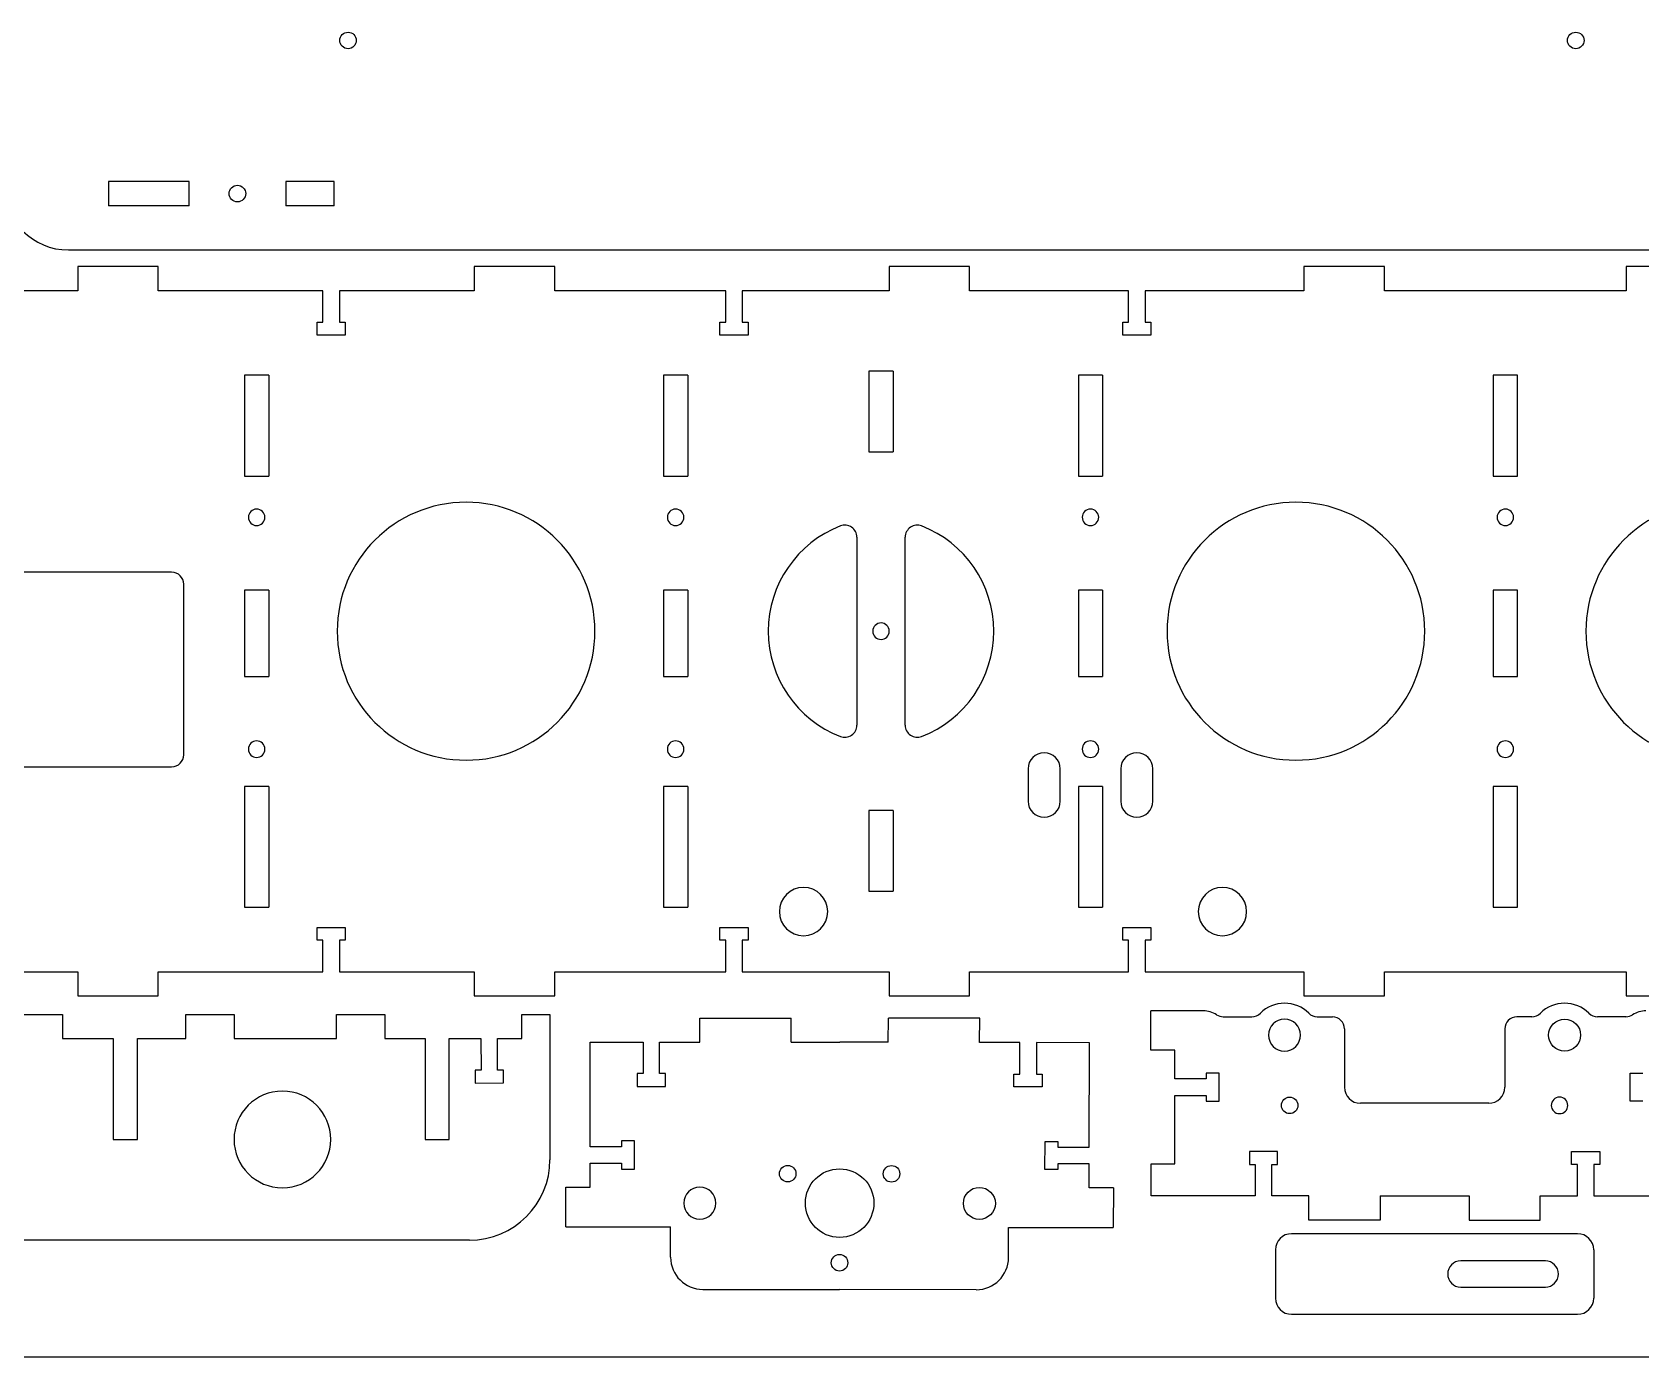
# Model space of a CAD drawing. Header units: millimetres. Extents: x -1447 to 1338, y -755 to 956.
# Drawn here: x -954.4 to -555.1, y 193.9 to 522.6 of the extents above; entities that cross this region are included whole.
import ezdxf

# ---------------------------------------------------------------- set-up
doc = ezdxf.new("R2010")
doc.units = ezdxf.units.MM
doc.layers.get('0').update_dxf_attribs({"lineweight": 70})

msp = doc.modelspace()

# ---------------------------------------------------------------- linework, layer by layer
at = {"color": 7, "lineweight": -3}
for p, q in [((-935.48, 485.58), (-935.48, 479.58)), ((-915.48, 485.58), (-935.48, 485.58)), ((-915.48, 479.58), (-915.48, 485.58)), ((-879.48, 485.58), (-891.48, 485.58)), ((-891.48, 485.58), (-891.48, 479.58)), ((-879.48, 479.58), (-879.48, 485.58)), ((-915.48, 479.58), (-935.48, 479.58)), ((-879.48, 479.58), (-891.48, 479.58)), ((-945.42, 468.58), (-197, 468.58)), ((-943.12, 464.48), (-943.12, 458.48)), ((-923.12, 464.48), (-943.12, 464.48)), ((-923.12, 458.48), (-923.12, 464.48)), ((-844.71, 464.48), (-844.71, 458.48)), ((-824.71, 464.48), (-844.71, 464.48)), ((-824.71, 458.48), (-824.71, 464.48)), ((-741.69, 464.48), (-741.69, 458.48)), ((-721.69, 464.48), (-741.69, 464.48)), ((-721.69, 458.48), (-721.69, 464.48)), ((-638.69, 464.48), (-638.69, 458.48)), ((-618.69, 464.48), (-638.69, 464.48)), ((-618.69, 458.48), (-618.69, 464.48)), ((-558.69, 464.48), (-558.69, 458.48)), ((-538.69, 464.48), (-558.69, 464.48)), ((-943.12, 458.48), (-968.14, 458.48)), ((-882.24, 458.48), (-923.12, 458.48)), ((-882.24, 450.68), (-882.24, 458.48)), ((-878.14, 458.48), (-878.14, 450.68)), ((-844.71, 458.48), (-878.14, 458.48)), ((-782.24, 458.48), (-824.71, 458.48)), ((-782.24, 450.68), (-782.24, 458.48)), ((-778.14, 458.48), (-778.14, 450.68)), ((-741.69, 458.48), (-778.14, 458.48)), ((-682.24, 458.48), (-721.69, 458.48)), ((-682.24, 450.68), (-682.24, 458.48)), ((-678.14, 458.48), (-678.14, 450.68)), ((-638.69, 458.48), (-678.14, 458.48)), ((-558.69, 458.48), (-618.69, 458.48)), ((-883.69, 450.68), (-882.24, 450.68)), ((-883.69, 447.48), (-883.69, 450.68)), ((-876.69, 447.48), (-883.69, 447.48)), ((-878.14, 450.68), (-876.69, 450.68)), ((-876.69, 450.68), (-876.69, 447.48)), ((-783.69, 450.68), (-782.24, 450.68)), ((-783.69, 447.48), (-783.69, 450.68)), ((-776.69, 447.48), (-783.69, 447.48)), ((-778.14, 450.68), (-776.69, 450.68)), ((-776.69, 450.68), (-776.69, 447.48)), ((-683.69, 450.68), (-682.24, 450.68)), ((-683.69, 447.48), (-683.69, 450.68)), ((-676.69, 447.48), (-683.69, 447.48)), ((-678.14, 450.68), (-676.69, 450.68)), ((-676.69, 450.68), (-676.69, 447.48)), ((-895.71, 437.48), (-901.71, 437.48)), ((-901.71, 437.48), (-901.71, 412.48)), ((-895.71, 437.48), (-895.71, 412.48)), ((-791.69, 437.48), (-797.69, 437.48)), ((-797.69, 437.48), (-797.69, 412.48)), ((-791.69, 437.48), (-791.69, 412.48)), ((-740.69, 438.48), (-746.69, 438.48)), ((-746.69, 438.48), (-746.69, 418.48)), ((-740.69, 438.48), (-740.69, 418.48)), ((-688.69, 437.48), (-694.69, 437.48)), ((-694.69, 437.48), (-694.69, 412.48)), ((-688.69, 437.48), (-688.69, 412.48)), ((-585.69, 437.48), (-591.69, 437.48)), ((-591.69, 437.48), (-591.69, 412.48)), ((-585.69, 412.48), (-585.69, 437.48)), ((-746.69, 418.48), (-740.69, 418.48)), ((-901.71, 412.48), (-895.71, 412.48)), ((-797.69, 412.48), (-791.69, 412.48)), ((-694.69, 412.48), (-688.69, 412.48)), ((-591.69, 412.48), (-585.69, 412.48)), ((-749.69, 397.3), (-749.69, 350.66)), ((-737.69, 350.66), (-737.69, 397.3)), ((-919.82, 388.64), (-962.12, 388.64)), ((-916.82, 343.34), (-916.82, 385.64)), ((-895.71, 384.2), (-901.71, 384.2)), ((-901.71, 384.2), (-901.71, 362.76)), ((-895.71, 384.2), (-895.71, 362.76)), ((-791.69, 384.2), (-797.69, 384.2)), ((-797.69, 384.2), (-797.69, 362.76)), ((-791.69, 384.2), (-791.69, 362.76)), ((-688.69, 384.2), (-694.69, 384.2)), ((-694.69, 384.2), (-694.69, 362.76)), ((-688.69, 384.2), (-688.69, 362.76)), ((-591.69, 384.2), (-591.69, 362.76)), ((-585.69, 384.2), (-591.69, 384.2)), ((-585.69, 362.76), (-585.69, 384.2)), ((-901.71, 362.76), (-895.71, 362.76)), ((-797.69, 362.76), (-791.69, 362.76)), ((-694.69, 362.76), (-688.69, 362.76)), ((-591.69, 362.76), (-585.69, 362.76)), ((-962.12, 340.34), (-919.82, 340.34)), ((-707.19, 339.82), (-707.19, 331.82)), ((-699.19, 331.82), (-699.19, 339.82)), ((-684.19, 339.82), (-684.19, 331.82)), ((-676.19, 331.82), (-676.19, 339.82)), ((-895.71, 335.48), (-901.71, 335.48)), ((-901.71, 335.48), (-901.71, 305.48)), ((-895.71, 335.48), (-895.71, 305.48)), ((-791.69, 335.48), (-797.69, 335.48)), ((-797.69, 335.48), (-797.69, 305.48)), ((-791.69, 335.48), (-791.69, 305.48)), ((-688.69, 335.48), (-694.69, 335.48)), ((-694.69, 335.48), (-694.69, 305.48)), ((-688.69, 335.48), (-688.69, 305.48)), ((-591.69, 335.48), (-591.69, 305.48)), ((-585.69, 335.48), (-591.69, 335.48)), ((-585.69, 305.48), (-585.69, 335.48)), ((-746.69, 329.48), (-746.69, 309.48)), ((-740.69, 329.48), (-746.69, 329.48)), ((-740.69, 329.48), (-740.69, 309.48)), ((-746.69, 309.48), (-740.69, 309.48)), ((-901.71, 305.48), (-895.71, 305.48)), ((-797.69, 305.48), (-791.69, 305.48)), ((-694.69, 305.48), (-688.69, 305.48)), ((-591.69, 305.48), (-585.69, 305.48)), ((-883.69, 300.48), (-876.69, 300.48)), ((-883.69, 297.28), (-883.69, 300.48)), ((-876.69, 300.48), (-876.69, 297.28)), ((-783.69, 300.48), (-776.69, 300.48)), ((-783.69, 297.28), (-783.69, 300.48)), ((-776.69, 300.48), (-776.69, 297.28)), ((-683.69, 300.48), (-676.69, 300.48)), ((-683.69, 297.28), (-683.69, 300.48)), ((-676.69, 300.48), (-676.69, 297.28)), ((-882.24, 297.28), (-883.69, 297.28)), ((-882.24, 289.48), (-882.24, 297.28)), ((-878.14, 297.28), (-878.14, 289.48)), ((-876.69, 297.28), (-878.14, 297.28)), ((-782.24, 297.28), (-783.69, 297.28)), ((-782.24, 289.48), (-782.24, 297.28)), ((-778.14, 297.28), (-778.14, 289.48)), ((-776.69, 297.28), (-778.14, 297.28)), ((-682.24, 297.28), (-683.69, 297.28)), ((-682.24, 289.48), (-682.24, 297.28)), ((-678.14, 297.28), (-678.14, 289.48)), ((-676.69, 297.28), (-678.14, 297.28)), ((-968.14, 289.48), (-943.12, 289.48)), ((-943.12, 289.48), (-943.12, 283.48)), ((-923.12, 289.48), (-882.24, 289.48)), ((-923.12, 283.48), (-923.12, 289.48)), ((-878.14, 289.48), (-844.71, 289.48)), ((-844.71, 289.48), (-844.71, 283.48)), ((-824.71, 289.48), (-782.24, 289.48)), ((-824.71, 283.48), (-824.71, 289.48)), ((-778.14, 289.48), (-741.69, 289.48)), ((-741.69, 289.48), (-741.69, 283.48)), ((-721.69, 289.48), (-682.24, 289.48)), ((-721.69, 283.48), (-721.69, 289.48)), ((-678.14, 289.48), (-638.69, 289.48)), ((-638.69, 289.48), (-638.69, 283.48)), ((-618.69, 283.48), (-618.69, 289.48)), ((-618.69, 289.48), (-558.69, 289.48)), ((-558.69, 289.48), (-558.69, 283.48)), ((-943.12, 283.48), (-923.12, 283.48)), ((-844.71, 283.48), (-824.71, 283.48)), ((-741.69, 283.48), (-721.69, 283.48)), ((-663.69, 279.79), (-676.74, 279.79)), ((-676.74, 270.02), (-676.74, 279.79)), ((-638.69, 283.48), (-618.69, 283.48)), ((-558.69, 283.48), (-538.69, 283.48)), ((-958.88, 278.87), (-946.88, 278.87)), ((-946.88, 278.87), (-946.88, 272.87)), ((-916.31, 278.87), (-904.31, 278.87)), ((-916.31, 272.87), (-916.31, 278.87)), ((-904.31, 278.87), (-904.31, 272.87)), ((-878.88, 278.87), (-866.88, 278.87)), ((-878.88, 272.87), (-878.88, 278.87)), ((-866.88, 278.87), (-866.88, 272.87)), ((-832.88, 278.87), (-825.88, 278.87)), ((-832.88, 272.87), (-832.88, 278.87)), ((-825.88, 278.87), (-825.88, 242.84)), ((-788.65, 277.99), (-765.98, 277.99)), ((-788.65, 271.99), (-788.65, 277.99)), ((-765.98, 271.99), (-765.98, 277.99)), ((-741.88, 271.97), (-741.87, 277.97)), ((-719.2, 277.92), (-741.87, 277.97)), ((-719.21, 271.92), (-719.2, 277.92)), ((-658.74, 278.31), (-654.23, 278.31)), ((-654.23, 278.31), (-651.64, 278.31)), ((-635.37, 278.29), (-631.64, 278.29)), ((-582.11, 278.29), (-585.84, 278.29)), ((-563.25, 278.31), (-565.84, 278.31)), ((-558.73, 278.31), (-563.25, 278.31)), ((-946.88, 272.87), (-934.31, 272.87)), ((-934.31, 272.87), (-934.31, 247.86)), ((-928.31, 272.87), (-916.31, 272.87)), ((-928.31, 247.86), (-928.31, 272.87)), ((-904.31, 272.87), (-878.88, 272.87)), ((-866.88, 272.87), (-856.88, 272.87)), ((-856.88, 272.87), (-856.88, 247.86)), ((-850.88, 272.87), (-843.07, 272.87)), ((-850.88, 247.86), (-850.88, 272.87)), ((-843.07, 272.87), (-842.99, 265.07)), ((-838.88, 272.87), (-832.88, 272.87)), ((-838.88, 265.07), (-838.88, 272.87)), ((-815.93, 271.99), (-802.75, 271.99)), ((-815.93, 246.04), (-815.93, 271.99)), ((-802.75, 271.99), (-802.75, 264.19)), ((-798.65, 271.99), (-788.65, 271.99)), ((-798.65, 264.19), (-798.65, 271.99)), ((-765.98, 271.99), (-753.93, 271.99)), ((-741.88, 271.97), (-753.93, 271.99)), ((-709.21, 271.9), (-719.21, 271.92)), ((-709.23, 264.1), (-709.21, 271.9)), ((-705.11, 271.89), (-705.13, 264.09)), ((-691.93, 271.86), (-705.11, 271.89)), ((-691.99, 245.91), (-691.93, 271.86)), ((-628.64, 275.29), (-628.64, 260.83)), ((-588.83, 275.29), (-588.83, 260.83)), ((-670.74, 270.02), (-676.74, 270.02)), ((-670.74, 262.88), (-670.74, 270.02)), ((-842.99, 265.07), (-844.44, 265.06)), ((-844.44, 265.06), (-844.43, 261.86)), ((-837.43, 265.07), (-838.88, 265.07)), ((-837.43, 261.87), (-837.43, 265.07)), ((-804.2, 264.19), (-804.2, 260.99)), ((-802.75, 264.19), (-804.2, 264.19)), ((-797.2, 264.19), (-798.65, 264.19)), ((-797.2, 260.99), (-797.2, 264.19)), ((-710.68, 264.1), (-709.23, 264.1)), ((-710.68, 260.9), (-710.68, 264.1)), ((-705.13, 264.09), (-703.68, 264.08)), ((-703.68, 264.08), (-703.68, 260.88)), ((-662.94, 264.33), (-662.94, 262.88)), ((-659.74, 264.33), (-662.94, 264.33)), ((-659.74, 257.33), (-659.74, 264.33)), ((-557.74, 257.33), (-557.74, 264.33)), ((-557.74, 264.33), (-554.54, 264.33)), ((-844.43, 261.86), (-837.43, 261.87)), ((-804.2, 260.99), (-797.2, 260.99)), ((-703.68, 260.88), (-710.68, 260.9)), ((-662.94, 262.88), (-670.74, 262.88)), ((-670.74, 258.78), (-662.94, 258.78)), ((-670.74, 241.83), (-670.74, 258.78)), ((-662.94, 258.78), (-662.94, 257.33)), ((-662.94, 257.33), (-659.74, 257.33)), ((-592.83, 256.83), (-624.64, 256.83)), ((-554.54, 257.33), (-557.74, 257.33)), ((-934.31, 247.86), (-928.31, 247.86)), ((-856.88, 247.86), (-850.88, 247.86)), ((-808.13, 246.04), (-815.93, 246.04)), ((-808.13, 247.49), (-808.13, 246.04)), ((-804.93, 247.49), (-808.13, 247.49)), ((-804.93, 240.49), (-804.93, 247.49)), ((-703, 240.38), (-702.98, 247.38)), ((-702.98, 247.38), (-699.78, 247.38)), ((-699.78, 247.38), (-699.79, 245.93)), ((-699.79, 245.93), (-691.99, 245.91)), ((-652.24, 244.83), (-652.24, 241.63)), ((-645.24, 244.83), (-652.24, 244.83)), ((-645.24, 241.63), (-645.24, 244.83)), ((-572.24, 241.63), (-572.24, 244.83)), ((-572.24, 244.83), (-565.24, 244.83)), ((-565.24, 244.83), (-565.24, 241.63)), ((-815.93, 241.94), (-808.13, 241.94)), ((-815.93, 236.03), (-815.93, 241.94)), ((-808.13, 241.94), (-808.13, 240.49)), ((-808.13, 240.49), (-804.93, 240.49)), ((-699.8, 240.38), (-703, 240.38)), ((-699.79, 241.83), (-699.8, 240.38)), ((-691.99, 241.81), (-699.79, 241.83)), ((-692.01, 235.89), (-691.99, 241.81)), ((-676.64, 241.83), (-670.74, 241.83)), ((-676.64, 233.83), (-676.64, 241.83)), ((-652.24, 241.63), (-650.79, 241.63)), ((-650.79, 241.63), (-650.79, 233.83)), ((-646.69, 241.63), (-645.24, 241.63)), ((-646.69, 233.83), (-646.69, 241.63)), ((-570.79, 241.63), (-572.24, 241.63)), ((-570.79, 233.83), (-570.79, 241.63)), ((-566.69, 241.63), (-566.69, 233.83)), ((-565.24, 241.63), (-566.69, 241.63)), ((-821.92, 226.14), (-821.92, 236.03)), ((-821.92, 236.03), (-815.93, 236.03)), ((-686.01, 235.88), (-692.01, 235.89)), ((-686.01, 235.88), (-686.04, 226)), ((-650.79, 233.83), (-676.64, 233.83)), ((-637.46, 233.83), (-646.69, 233.83)), ((-637.46, 227.83), (-637.46, 233.83)), ((-619.79, 233.83), (-619.79, 227.83)), ((-619.79, 233.83), (-597.69, 233.83)), ((-597.69, 233.83), (-597.69, 227.83)), ((-580.02, 233.83), (-570.79, 233.83)), ((-580.02, 227.83), (-580.02, 233.83)), ((-566.69, 233.83), (-540.83, 233.83)), ((-619.79, 227.83), (-637.46, 227.83)), ((-597.69, 227.83), (-580.02, 227.83)), ((-821.92, 226.14), (-795.93, 226.14)), ((-795.93, 218.64), (-795.93, 226.14)), ((-712.04, 218.55), (-712.03, 226.05)), ((-712.03, 226.05), (-686.04, 226)), ((-570.76, 224.47), (-641.76, 224.47)), ((-845.88, 222.84), (-978.88, 222.84)), ((-645.76, 220.47), (-645.76, 208.47)), ((-566.76, 220.47), (-566.76, 208.47)), ((-578.76, 217.72), (-599.76, 217.72)), ((-787.93, 210.64), (-754, 210.64)), ((-720.06, 210.57), (-754, 210.64)), ((-599.76, 211.22), (-578.76, 211.22)), ((-641.76, 204.47), (-570.76, 204.47)), ((-1447.18, 193.92), (-167.18, 193.92))]:
    msp.add_line(p, q, dxfattribs=at)
for centre, radius in [((-876.01, 520.58), 2.05), ((-571.21, 520.58), 2.05), ((-903.48, 482.58), 2.05), ((-573.97, 273.76), 3.97), ((-642.24, 256.31), 2.05), ((-766.85, 239.36), 2.05), ((-753.97, 232.06), 8.5), ((-741.08, 239.33), 2.05), ((-719.28, 231.99), 3.97), ((-753.99, 217.26), 2.05)]:
    msp.add_circle(centre, radius, dxfattribs=at)
at = {"color": 7, "lineweight": -3, "extrusion": (8.67362e-19, 5.55112e-17, -1)}
for centre, radius in [((898.71, 402.25), 2.05), ((846.71, 373.98), 32), ((794.69, 402.25), 2.05), ((691.69, 402.25), 2.05), ((640.69, 373.98), 32), ((588.69, 402.25), 2.05), ((536.69, 373.98), 32), ((743.69, 373.98), 2.05), ((898.71, 344.71), 2.05), ((794.69, 344.71), 2.05), ((691.69, 344.71), 2.05), ((588.69, 344.71), 2.05), ((643.51, 273.76), 3.97), ((575.24, 256.31), 2.05), ((788.67, 232.06), 3.97)]:
    msp.add_circle(centre, radius, dxfattribs=at)
at = {"color": 7, "lineweight": -3, "extrusion": (8.67362e-19, 6.3541e-15, -1)}
msp.add_circle((762.93, 304.4), 6, dxfattribs=at)
at = {"color": 7, "lineweight": -3, "extrusion": (8.67362e-19, 6.34412e-15, -1)}
msp.add_circle((658.93, 304.4), 6, dxfattribs=at)
at = {"color": 7, "lineweight": -3, "extrusion": (3.49235e-15, -1.62123e-16, -1)}
msp.add_circle((892.31, 247.86), 12, dxfattribs=at)
at = {"color": 7, "lineweight": -3}
for centre, radius, start, end in [((-945.42, 484.58), 16, 180, 270), ((-743.69, 373.98), 28, 111.1002, 248.8998), ((-752.69, 397.3), 3, 0, 111.1002), ((-734.69, 397.3), 3, 68.8998, 180), ((-743.69, 373.98), 28, 291.1002, 68.8998), ((-919.82, 385.64), 3, 360, 90), ((-752.69, 350.66), 3, 248.8998, 0), ((-734.69, 350.66), 3, 180, 291.1002), ((-703.19, 339.82), 4, 360, 180), ((-680.19, 339.82), 4, 360, 180), ((-919.82, 343.34), 3, 270, 0), ((-703.19, 331.82), 4, 180, 0), ((-680.19, 331.82), 4, 180, 0), ((-663.69, 273.79), 6, 56.6375, 90), ((-643.51, 273.17), 8.5, 44.9095, 134.9837), ((-573.97, 273.17), 8.5, 45.0163, 135.0905), ((-553.79, 273.79), 6, 90, 123.3625), ((-658.74, 281.31), 3, 236.6375, 269.954), ((-651.64, 281.31), 3, 270, 314.9837), ((-635.36, 281.29), 3, 224.9095, 269.954), ((-631.64, 275.29), 3, 0, 89.954), ((-585.83, 275.29), 3, 90.046, 180), ((-582.11, 281.29), 3, 270.046, 315.0905), ((-565.84, 281.31), 3, 225.0163, 270), ((-558.74, 281.31), 3, 270.046, 303.3625), ((-624.64, 260.83), 4, 180, 270), ((-592.83, 260.83), 4, 270, 0), ((-845.88, 242.84), 20, 270, 0), ((-641.76, 220.47), 4, 90, 180), ((-570.76, 220.47), 4, 0, 90), ((-787.93, 218.64), 8, 180, 270), ((-720.04, 218.57), 8, 269.8768, 359.8768), ((-599.76, 214.47), 3.25, 90, 270), ((-578.76, 214.47), 3.25, 270, 90), ((-641.76, 208.47), 4, 180, 270), ((-570.76, 208.47), 4, 270, 0)]:
    msp.add_arc(centre, radius, start, end, dxfattribs=at)

doc.saveas('drawing.dxf')
